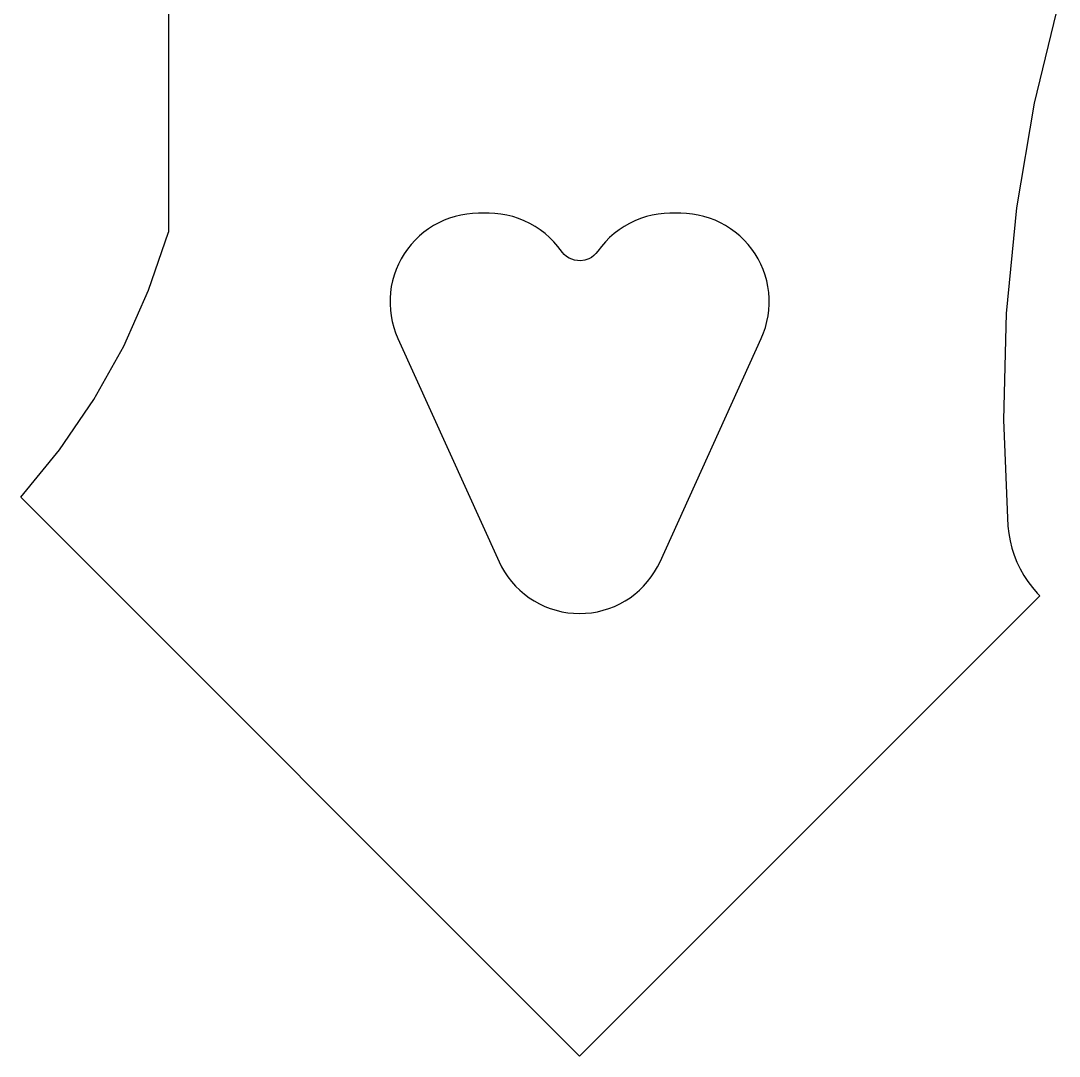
# Model space of a CAD drawing. Header units: metres. Extents: x 14 to 46, y 3 to 132.
# Drawn here: x 18.06 to 34.49, y 2.91 to 19.28 of the extents above; entities that cross this region are included whole.
import ezdxf

# ---------------------------------------------------------------- set-up
doc = ezdxf.new("R2010")
doc.units = ezdxf.units.M

msp = doc.modelspace()

# ---------------------------------------------------------------- linework, layer by layer
at = {"layer": 'Arm#1'}
for p, q in [((20.401, 42.518), (20.399, 15.942)), ((34.489, 19.617), (34.094, 17.984)), ((34.094, 17.984), (33.814, 16.327)), ((33.814, 16.327), (33.651, 14.654)), ((24.76, 16.13), (24.675, 16.091)), ((24.76, 16.13, -4), (24.675, 16.091, -4)), ((24.76, 16.13), (24.675, 16.091)), ((24.847, 16.163), (24.76, 16.13)), ((24.847, 16.163, -4), (24.76, 16.13, -4)), ((24.847, 16.163), (24.76, 16.13)), ((24.76, 16.13, -4), (24.76, 16.13)), ((24.936, 16.191), (24.847, 16.163)), ((24.936, 16.191, -4), (24.847, 16.163, -4)), ((24.936, 16.191), (24.847, 16.163)), ((24.847, 16.163, -4), (24.847, 16.163)), ((25.027, 16.212), (24.936, 16.191)), ((25.027, 16.212, -4), (24.936, 16.191, -4)), ((25.027, 16.212), (24.936, 16.191)), ((24.936, 16.191, -4), (24.936, 16.191)), ((25.119, 16.228), (25.027, 16.212)), ((25.119, 16.228, -4), (25.027, 16.212, -4)), ((25.119, 16.228), (25.027, 16.212)), ((25.027, 16.212, -4), (25.027, 16.212)), ((25.211, 16.237), (25.119, 16.228)), ((25.211, 16.237, -4), (25.119, 16.228, -4)), ((25.211, 16.237), (25.119, 16.228)), ((25.119, 16.228, -4), (25.119, 16.228)), ((25.304, 16.24), (25.211, 16.237)), ((25.304, 16.24), (25.211, 16.237)), ((25.304, 16.24, -4), (25.211, 16.237, -4)), ((25.211, 16.237, -4), (25.211, 16.237)), ((25.474, 16.24), (25.304, 16.24)), ((25.304, 16.24, -4), (25.304, 16.24)), ((25.474, 16.24), (25.304, 16.24)), ((25.474, 16.24, -4), (25.304, 16.24, -4)), ((25.563, 16.237), (25.474, 16.24)), ((25.474, 16.24, -4), (25.474, 16.24)), ((25.563, 16.237, -4), (25.474, 16.24, -4)), ((25.563, 16.237), (25.474, 16.24)), ((25.659, 16.227), (25.563, 16.237)), ((25.659, 16.227), (25.563, 16.237)), ((25.659, 16.227, -4), (25.563, 16.237, -4)), ((25.563, 16.237, -4), (25.563, 16.237)), ((25.754, 16.211), (25.659, 16.227)), ((25.659, 16.227, -4), (25.659, 16.227)), ((25.754, 16.211), (25.659, 16.227)), ((25.754, 16.211, -4), (25.659, 16.227, -4)), ((25.847, 16.188), (25.754, 16.211)), ((25.754, 16.211, -4), (25.754, 16.211)), ((25.847, 16.188), (25.754, 16.211)), ((25.847, 16.188, -4), (25.754, 16.211, -4)), ((25.939, 16.158), (25.847, 16.188)), ((25.847, 16.188, -4), (25.847, 16.188)), ((25.939, 16.158, -4), (25.847, 16.188, -4)), ((25.939, 16.158), (25.847, 16.188)), ((26.028, 16.123), (25.939, 16.158)), ((26.028, 16.123, -4), (25.939, 16.158, -4)), ((26.028, 16.123), (25.939, 16.158)), ((25.939, 16.158, -4), (25.939, 16.158)), ((26.115, 16.081), (26.028, 16.123)), ((26.115, 16.081, -4), (26.028, 16.123, -4)), ((26.115, 16.081), (26.028, 16.123)), ((26.028, 16.123, -4), (26.028, 16.123)), ((27.778, 16.123), (27.691, 16.081)), ((27.778, 16.123), (27.691, 16.081)), ((27.778, 16.123, -4), (27.691, 16.081, -4)), ((27.867, 16.158), (27.778, 16.123)), ((27.867, 16.158, -4), (27.778, 16.123, -4)), ((27.867, 16.158), (27.778, 16.123)), ((27.778, 16.123, -4), (27.778, 16.123)), ((27.959, 16.188), (27.867, 16.158)), ((27.959, 16.188, -4), (27.867, 16.158, -4)), ((27.959, 16.188), (27.867, 16.158)), ((27.867, 16.158, -4), (27.867, 16.158)), ((28.053, 16.211), (27.959, 16.188)), ((28.053, 16.211, -4), (27.959, 16.188, -4)), ((28.053, 16.211), (27.959, 16.188)), ((27.959, 16.188, -4), (27.959, 16.188)), ((28.147, 16.227), (28.053, 16.211)), ((28.147, 16.227, -4), (28.053, 16.211, -4)), ((28.147, 16.227), (28.053, 16.211)), ((28.053, 16.211, -4), (28.053, 16.211)), ((28.243, 16.237), (28.147, 16.227)), ((28.243, 16.237, -4), (28.147, 16.227, -4)), ((28.243, 16.237), (28.147, 16.227)), ((28.147, 16.227, -4), (28.147, 16.227)), ((28.332, 16.24), (28.243, 16.237)), ((28.332, 16.24, -4), (28.243, 16.237, -4)), ((28.332, 16.24), (28.243, 16.237)), ((28.243, 16.237, -4), (28.243, 16.237)), ((28.502, 16.24), (28.332, 16.24)), ((28.332, 16.24, -4), (28.332, 16.24)), ((28.502, 16.24, -4), (28.332, 16.24, -4)), ((28.502, 16.24), (28.332, 16.24)), ((28.595, 16.237), (28.502, 16.24)), ((28.595, 16.237, -4), (28.502, 16.24, -4)), ((28.595, 16.237), (28.502, 16.24)), ((28.502, 16.24, -4), (28.502, 16.24)), ((28.688, 16.228), (28.595, 16.237)), ((28.595, 16.237, -4), (28.595, 16.237)), ((28.688, 16.228, -4), (28.595, 16.237, -4)), ((28.688, 16.228), (28.595, 16.237)), ((28.78, 16.212), (28.688, 16.228)), ((28.688, 16.228, -4), (28.688, 16.228)), ((28.78, 16.212, -4), (28.688, 16.228, -4)), ((28.78, 16.212), (28.688, 16.228)), ((28.87, 16.191), (28.78, 16.212)), ((28.87, 16.191, -4), (28.78, 16.212, -4)), ((28.87, 16.191), (28.78, 16.212)), ((28.78, 16.212, -4), (28.78, 16.212)), ((28.959, 16.163), (28.87, 16.191)), ((28.87, 16.191, -4), (28.87, 16.191)), ((28.959, 16.163, -4), (28.87, 16.191, -4)), ((28.959, 16.163), (28.87, 16.191)), ((29.046, 16.13), (28.959, 16.163)), ((29.046, 16.13, -4), (28.959, 16.163, -4)), ((29.046, 16.13), (28.959, 16.163)), ((28.959, 16.163, -4), (28.959, 16.163)), ((29.131, 16.091), (29.046, 16.13)), ((29.046, 16.13, -4), (29.046, 16.13)), ((29.131, 16.091, -4), (29.046, 16.13, -4)), ((29.131, 16.091), (29.046, 16.13)), ((20.087, 15.026), (20.399, 15.942)), ((24.44, 15.941), (24.369, 15.882)), ((24.44, 15.941, -4), (24.369, 15.882, -4)), ((24.44, 15.941), (24.369, 15.882)), ((24.515, 15.997), (24.44, 15.941)), ((24.515, 15.997), (24.44, 15.941)), ((24.515, 15.997, -4), (24.44, 15.941, -4)), ((24.44, 15.941, -4), (24.44, 15.941)), ((24.594, 16.046), (24.515, 15.997)), ((24.594, 16.046, -4), (24.515, 15.997, -4)), ((24.594, 16.046), (24.515, 15.997)), ((24.515, 15.997, -4), (24.515, 15.997)), ((24.675, 16.091), (24.594, 16.046)), ((24.675, 16.091), (24.594, 16.046)), ((24.675, 16.091, -4), (24.594, 16.046, -4)), ((24.594, 16.046, -4), (24.594, 16.046)), ((24.675, 16.091, -4), (24.675, 16.091)), ((26.199, 16.034), (26.115, 16.081)), ((26.199, 16.034, -4), (26.115, 16.081, -4)), ((26.115, 16.081, -4), (26.115, 16.081)), ((26.199, 16.034), (26.115, 16.081)), ((26.279, 15.981), (26.199, 16.034)), ((26.279, 15.981, -4), (26.199, 16.034, -4)), ((26.199, 16.034, -4), (26.199, 16.034)), ((26.279, 15.981), (26.199, 16.034)), ((26.356, 15.922), (26.279, 15.981)), ((26.279, 15.981, -4), (26.279, 15.981)), ((26.356, 15.922, -4), (26.279, 15.981, -4)), ((26.356, 15.922), (26.279, 15.981)), ((27.527, 15.981), (27.451, 15.922)), ((27.527, 15.981, -4), (27.451, 15.922, -4)), ((27.527, 15.981), (27.451, 15.922)), ((27.607, 16.034), (27.527, 15.981)), ((27.607, 16.034), (27.527, 15.981)), ((27.607, 16.034, -4), (27.527, 15.981, -4)), ((27.527, 15.981, -4), (27.527, 15.981)), ((27.691, 16.081), (27.607, 16.034)), ((27.691, 16.081), (27.607, 16.034)), ((27.691, 16.081, -4), (27.607, 16.034, -4)), ((27.607, 16.034, -4), (27.607, 16.034)), ((27.691, 16.081, -4), (27.691, 16.081)), ((29.213, 16.046), (29.131, 16.091)), ((29.213, 16.046, -4), (29.131, 16.091, -4)), ((29.213, 16.046), (29.131, 16.091)), ((29.131, 16.091, -4), (29.131, 16.091)), ((29.291, 15.997), (29.213, 16.046)), ((29.213, 16.046, -4), (29.213, 16.046)), ((29.291, 15.997, -4), (29.213, 16.046, -4)), ((29.291, 15.997), (29.213, 16.046)), ((29.366, 15.941), (29.291, 15.997)), ((29.366, 15.941, -4), (29.291, 15.997, -4)), ((29.366, 15.941), (29.291, 15.997)), ((29.291, 15.997, -4), (29.291, 15.997)), ((29.438, 15.882), (29.366, 15.941)), ((29.438, 15.882, -4), (29.366, 15.941, -4)), ((29.366, 15.941, -4), (29.366, 15.941)), ((29.438, 15.882), (29.366, 15.941)), ((24.301, 15.817), (24.239, 15.748)), ((24.301, 15.817, -4), (24.239, 15.748, -4)), ((24.301, 15.817), (24.239, 15.748)), ((24.369, 15.882), (24.301, 15.817)), ((24.369, 15.882, -4), (24.301, 15.817, -4)), ((24.369, 15.882), (24.301, 15.817)), ((24.301, 15.817, -4), (24.301, 15.817)), ((24.369, 15.882, -4), (24.369, 15.882)), ((26.428, 15.859), (26.356, 15.922)), ((26.428, 15.859, -4), (26.356, 15.922, -4)), ((26.428, 15.859), (26.356, 15.922)), ((26.356, 15.922, -4), (26.356, 15.922)), ((26.496, 15.79), (26.428, 15.859)), ((26.496, 15.79, -4), (26.428, 15.859, -4)), ((26.496, 15.79), (26.428, 15.859)), ((26.428, 15.859, -4), (26.428, 15.859)), ((26.559, 15.717), (26.496, 15.79)), ((26.496, 15.79, -4), (26.496, 15.79)), ((26.559, 15.717), (26.496, 15.79)), ((26.559, 15.717, -4), (26.496, 15.79, -4)), ((27.311, 15.79), (27.248, 15.717)), ((27.311, 15.79, -4), (27.248, 15.717, -4)), ((27.311, 15.79), (27.248, 15.717)), ((27.378, 15.859), (27.311, 15.79)), ((27.378, 15.859, -4), (27.311, 15.79, -4)), ((27.378, 15.859), (27.311, 15.79)), ((27.311, 15.79, -4), (27.311, 15.79)), ((27.451, 15.922), (27.378, 15.859)), ((27.451, 15.922), (27.378, 15.859)), ((27.451, 15.922, -4), (27.378, 15.859, -4)), ((27.378, 15.859, -4), (27.378, 15.859)), ((27.451, 15.922, -4), (27.451, 15.922)), ((29.505, 15.817), (29.438, 15.882)), ((29.438, 15.882, -4), (29.438, 15.882)), ((29.505, 15.817, -4), (29.438, 15.882, -4)), ((29.505, 15.817), (29.438, 15.882)), ((29.568, 15.748), (29.505, 15.817)), ((29.568, 15.748, -4), (29.505, 15.817, -4)), ((29.568, 15.748), (29.505, 15.817)), ((29.505, 15.817, -4), (29.505, 15.817)), ((24.181, 15.675), (24.128, 15.599)), ((24.181, 15.675, -4), (24.128, 15.599, -4)), ((24.181, 15.675), (24.128, 15.599)), ((24.239, 15.748), (24.181, 15.675)), ((24.239, 15.748, -4), (24.181, 15.675, -4)), ((24.239, 15.748), (24.181, 15.675)), ((24.181, 15.675, -4), (24.181, 15.675)), ((24.239, 15.748, -4), (24.239, 15.748)), ((26.63, 15.622), (26.559, 15.717)), ((26.63, 15.622, -4), (26.559, 15.717, -4)), ((26.63, 15.622), (26.559, 15.717)), ((26.559, 15.717, -4), (26.559, 15.717)), ((26.661, 15.587), (26.63, 15.622)), ((26.63, 15.622, -4), (26.63, 15.622)), ((26.661, 15.587, -4), (26.63, 15.622, -4)), ((26.661, 15.587), (26.63, 15.622)), ((27.161, 15.604), (27.128, 15.572)), ((27.161, 15.604, -4), (27.128, 15.572, -4)), ((27.161, 15.604), (27.128, 15.572)), ((27.19, 15.64), (27.161, 15.604)), ((27.19, 15.64, -4), (27.161, 15.604, -4)), ((27.19, 15.64), (27.161, 15.604)), ((27.161, 15.604, -4), (27.161, 15.604)), ((27.248, 15.717), (27.19, 15.64)), ((27.248, 15.717, -4), (27.19, 15.64, -4)), ((27.248, 15.717), (27.19, 15.64)), ((27.19, 15.64, -4), (27.19, 15.64)), ((27.248, 15.717, -4), (27.248, 15.717)), ((29.626, 15.675), (29.568, 15.748)), ((29.568, 15.748, -4), (29.568, 15.748)), ((29.626, 15.675, -4), (29.568, 15.748, -4)), ((29.626, 15.675), (29.568, 15.748)), ((29.679, 15.599), (29.626, 15.675)), ((29.679, 15.599, -4), (29.626, 15.675, -4)), ((29.679, 15.599), (29.626, 15.675)), ((29.626, 15.675, -4), (29.626, 15.675)), ((24.08, 15.519), (24.037, 15.436)), ((24.08, 15.519), (24.037, 15.436)), ((24.08, 15.519, -4), (24.037, 15.436, -4)), ((24.128, 15.599), (24.08, 15.519)), ((24.128, 15.599, -4), (24.08, 15.519, -4)), ((24.128, 15.599), (24.08, 15.519)), ((24.08, 15.519, -4), (24.08, 15.519)), ((24.128, 15.599, -4), (24.128, 15.599)), ((26.697, 15.557), (26.661, 15.587)), ((26.697, 15.557, -4), (26.661, 15.587, -4)), ((26.697, 15.557), (26.661, 15.587)), ((26.661, 15.587, -4), (26.661, 15.587)), ((26.736, 15.533), (26.697, 15.557)), ((26.697, 15.557, -4), (26.697, 15.557)), ((26.736, 15.533, -4), (26.697, 15.557, -4)), ((26.736, 15.533), (26.697, 15.557)), ((26.778, 15.513), (26.736, 15.533)), ((26.778, 15.513, -4), (26.736, 15.533, -4)), ((26.778, 15.513), (26.736, 15.533)), ((26.736, 15.533, -4), (26.736, 15.533)), ((26.823, 15.5), (26.778, 15.513)), ((26.778, 15.513, -4), (26.778, 15.513)), ((26.823, 15.5), (26.778, 15.513)), ((26.823, 15.5, -4), (26.778, 15.513, -4)), ((26.868, 15.492), (26.823, 15.5)), ((26.823, 15.5, -4), (26.823, 15.5)), ((26.868, 15.492, -4), (26.823, 15.5, -4)), ((26.868, 15.492), (26.823, 15.5)), ((26.915, 15.49), (26.868, 15.492)), ((26.915, 15.49, -4), (26.868, 15.492, -4)), ((26.868, 15.492, -4), (26.868, 15.492)), ((26.915, 15.49), (26.868, 15.492)), ((26.984, 15.5), (26.915, 15.49)), ((26.984, 15.5, -4), (26.915, 15.49, -4)), ((26.984, 15.5), (26.915, 15.49)), ((26.915, 15.49, -4), (26.915, 15.49)), ((27.05, 15.522), (26.984, 15.5)), ((27.05, 15.522, -4), (26.984, 15.5, -4)), ((27.05, 15.522), (26.984, 15.5)), ((26.984, 15.5, -4), (26.984, 15.5)), ((27.09, 15.544), (27.05, 15.522)), ((27.09, 15.544, -4), (27.05, 15.522, -4)), ((27.09, 15.544), (27.05, 15.522)), ((27.05, 15.522, -4), (27.05, 15.522)), ((27.128, 15.572), (27.09, 15.544)), ((27.128, 15.572), (27.09, 15.544)), ((27.128, 15.572, -4), (27.09, 15.544, -4)), ((27.09, 15.544, -4), (27.09, 15.544)), ((27.128, 15.572, -4), (27.128, 15.572)), ((29.726, 15.519), (29.679, 15.599)), ((29.726, 15.519, -4), (29.679, 15.599, -4)), ((29.726, 15.519), (29.679, 15.599)), ((29.679, 15.599, -4), (29.679, 15.599)), ((29.769, 15.436), (29.726, 15.519)), ((29.726, 15.519, -4), (29.726, 15.519)), ((29.769, 15.436, -4), (29.726, 15.519, -4)), ((29.769, 15.436), (29.726, 15.519)), ((24.001, 15.35), (23.97, 15.263)), ((24.001, 15.35, -4), (23.97, 15.263, -4)), ((24.001, 15.35), (23.97, 15.263)), ((24.037, 15.436), (24.001, 15.35)), ((24.037, 15.436, -4), (24.001, 15.35, -4)), ((24.037, 15.436), (24.001, 15.35)), ((24.001, 15.35, -4), (24.001, 15.35)), ((24.037, 15.436, -4), (24.037, 15.436)), ((29.806, 15.35), (29.769, 15.436)), ((29.806, 15.35, -4), (29.769, 15.436, -4)), ((29.806, 15.35), (29.769, 15.436)), ((29.769, 15.436, -4), (29.769, 15.436)), ((29.837, 15.263), (29.806, 15.35)), ((29.837, 15.263, -4), (29.806, 15.35, -4)), ((29.837, 15.263), (29.806, 15.35)), ((29.806, 15.35, -4), (29.806, 15.35)), ((23.944, 15.173), (23.925, 15.082)), ((23.944, 15.173), (23.925, 15.082)), ((23.944, 15.173, -4), (23.925, 15.082, -4)), ((23.97, 15.263), (23.944, 15.173)), ((23.97, 15.263, -4), (23.944, 15.173, -4)), ((23.97, 15.263), (23.944, 15.173)), ((23.944, 15.173, -4), (23.944, 15.173)), ((23.97, 15.263, -4), (23.97, 15.263)), ((29.862, 15.173), (29.837, 15.263)), ((29.837, 15.263, -4), (29.837, 15.263)), ((29.862, 15.173, -4), (29.837, 15.263, -4)), ((29.862, 15.173), (29.837, 15.263)), ((29.881, 15.082), (29.862, 15.173)), ((29.862, 15.173, -4), (29.862, 15.173)), ((29.881, 15.082, -4), (29.862, 15.173, -4)), ((29.881, 15.082), (29.862, 15.173)), ((19.694, 14.142), (20.087, 15.026)), ((23.912, 14.989), (23.905, 14.897)), ((23.912, 14.989, -4), (23.905, 14.897, -4)), ((23.912, 14.989), (23.905, 14.897)), ((23.925, 15.082), (23.912, 14.989)), ((23.925, 15.082, -4), (23.912, 14.989, -4)), ((23.925, 15.082), (23.912, 14.989)), ((23.912, 14.989, -4), (23.912, 14.989)), ((23.925, 15.082, -4), (23.925, 15.082)), ((29.894, 14.989), (29.881, 15.082)), ((29.881, 15.082, -4), (29.881, 15.082)), ((29.894, 14.989), (29.881, 15.082)), ((29.894, 14.989, -4), (29.881, 15.082, -4)), ((29.901, 14.897), (29.894, 14.989)), ((29.894, 14.989, -4), (29.894, 14.989)), ((29.901, 14.897, -4), (29.894, 14.989, -4)), ((29.901, 14.897), (29.894, 14.989)), ((23.905, 14.897), (23.905, 14.803)), ((23.905, 14.897, -4), (23.905, 14.803, -4)), ((23.905, 14.897, -4), (23.905, 14.897)), ((23.905, 14.897), (23.905, 14.803)), ((23.905, 14.803), (23.91, 14.71)), ((23.905, 14.803, -4), (23.905, 14.803)), ((23.905, 14.803, -4), (23.91, 14.71, -4)), ((23.905, 14.803), (23.91, 14.71)), ((29.896, 14.71), (29.902, 14.803)), ((29.896, 14.71, -4), (29.902, 14.803, -4)), ((29.896, 14.71), (29.902, 14.803)), ((29.902, 14.803), (29.901, 14.897)), ((29.901, 14.897, -4), (29.901, 14.897)), ((29.902, 14.803, -4), (29.901, 14.897, -4)), ((29.902, 14.803), (29.901, 14.897)), ((29.902, 14.803, -4), (29.902, 14.803)), ((23.91, 14.71), (23.922, 14.618)), ((23.91, 14.71, -4), (23.91, 14.71)), ((23.91, 14.71, -4), (23.922, 14.618, -4)), ((23.91, 14.71), (23.922, 14.618)), ((23.922, 14.618), (23.94, 14.527)), ((23.922, 14.618, -4), (23.922, 14.618)), ((23.922, 14.618), (23.94, 14.527)), ((23.922, 14.618, -4), (23.94, 14.527, -4)), ((29.866, 14.527), (29.884, 14.618)), ((29.866, 14.527, -4), (29.884, 14.618, -4)), ((29.866, 14.527), (29.884, 14.618)), ((29.884, 14.618), (29.896, 14.71)), ((29.884, 14.618), (29.896, 14.71)), ((29.884, 14.618, -4), (29.896, 14.71, -4)), ((29.884, 14.618, -4), (29.884, 14.618)), ((29.896, 14.71, -4), (29.896, 14.71)), ((33.651, 14.654), (33.605, 12.974)), ((23.94, 14.527), (23.964, 14.437)), ((23.94, 14.527, -4), (23.94, 14.527)), ((23.94, 14.527), (23.964, 14.437)), ((23.94, 14.527, -4), (23.964, 14.437, -4)), ((29.843, 14.437), (29.866, 14.527)), ((29.843, 14.437), (29.866, 14.527)), ((29.843, 14.437, -4), (29.866, 14.527, -4)), ((29.866, 14.527, -4), (29.866, 14.527)), ((23.964, 14.437), (23.994, 14.348)), ((23.964, 14.437, -4), (23.964, 14.437)), ((23.964, 14.437), (23.994, 14.348)), ((23.964, 14.437, -4), (23.994, 14.348, -4)), ((23.994, 14.348), (24.029, 14.262)), ((23.994, 14.348, -4), (24.029, 14.262, -4)), ((23.994, 14.348, -4), (23.994, 14.348)), ((23.994, 14.348), (24.029, 14.262)), ((29.777, 14.262), (29.813, 14.348)), ((29.777, 14.262), (29.813, 14.348)), ((29.777, 14.262, -4), (29.813, 14.348, -4)), ((29.813, 14.348), (29.843, 14.437)), ((29.813, 14.348, -4), (29.843, 14.437, -4)), ((29.813, 14.348), (29.843, 14.437)), ((29.813, 14.348, -4), (29.813, 14.348)), ((29.843, 14.437, -4), (29.843, 14.437)), ((19.223, 13.297), (19.694, 14.142)), ((24.029, 14.262), (25.629, 10.732)), ((24.029, 14.262, -4), (24.029, 14.262)), ((24.029, 14.262, -4), (25.629, 10.732, -4)), ((24.029, 14.262), (25.629, 10.732)), ((28.177, 10.732), (29.777, 14.262)), ((28.177, 10.732, -4), (29.777, 14.262, -4)), ((28.177, 10.732), (29.777, 14.262)), ((29.777, 14.262, -4), (29.777, 14.262)), ((18.679, 12.498), (19.223, 13.297)), ((33.605, 12.974), (33.676, 11.295)), ((18.065, 11.751), (18.679, 12.498)), ((18.065, 11.751), (26.903, 2.912)), ((33.676, 11.295), (33.689, 11.177)), ((33.689, 11.177), (33.71, 11.061)), ((33.71, 11.061), (33.738, 10.947)), ((33.738, 10.947), (33.775, 10.835)), ((25.629, 10.732), (25.67, 10.65)), ((25.629, 10.732, -4), (25.629, 10.732)), ((25.629, 10.732, -4), (25.67, 10.65, -4)), ((25.629, 10.732), (25.67, 10.65)), ((28.137, 10.65), (28.177, 10.732)), ((28.137, 10.65, -4), (28.177, 10.732, -4)), ((28.137, 10.65), (28.177, 10.732)), ((28.177, 10.732, -4), (28.177, 10.732)), ((33.775, 10.835), (33.819, 10.725)), ((33.819, 10.725), (33.87, 10.619)), ((25.67, 10.65), (25.717, 10.569)), ((25.67, 10.65, -4), (25.67, 10.65)), ((25.67, 10.65), (25.717, 10.569)), ((25.67, 10.65, -4), (25.717, 10.569, -4)), ((25.717, 10.569), (25.77, 10.49)), ((25.717, 10.569, -4), (25.77, 10.49, -4)), ((25.717, 10.569, -4), (25.717, 10.569)), ((25.717, 10.569), (25.77, 10.49)), ((28.036, 10.49), (28.089, 10.569)), ((28.036, 10.49), (28.089, 10.569)), ((28.036, 10.49, -4), (28.089, 10.569, -4)), ((28.089, 10.569), (28.137, 10.65)), ((28.089, 10.569, -4), (28.137, 10.65, -4)), ((28.089, 10.569), (28.137, 10.65)), ((28.089, 10.569, -4), (28.089, 10.569)), ((28.137, 10.65, -4), (28.137, 10.65)), ((33.87, 10.619), (33.928, 10.516)), ((33.928, 10.516), (33.993, 10.418)), ((25.77, 10.49), (25.828, 10.416)), ((25.77, 10.49, -4), (25.77, 10.49)), ((25.77, 10.49), (25.828, 10.416)), ((25.77, 10.49, -4), (25.828, 10.416, -4)), ((25.828, 10.416), (25.891, 10.346)), ((25.828, 10.416, -4), (25.891, 10.346, -4)), ((25.828, 10.416, -4), (25.828, 10.416)), ((25.828, 10.416), (25.891, 10.346)), ((27.916, 10.346), (27.978, 10.416)), ((27.916, 10.346, -4), (27.978, 10.416, -4)), ((27.916, 10.346), (27.978, 10.416)), ((27.978, 10.416), (28.036, 10.49)), ((27.978, 10.416), (28.036, 10.49)), ((27.978, 10.416, -4), (28.036, 10.49, -4)), ((27.978, 10.416, -4), (27.978, 10.416)), ((28.036, 10.49, -4), (28.036, 10.49)), ((33.993, 10.418), (34.064, 10.324)), ((25.891, 10.346), (25.958, 10.28)), ((25.891, 10.346, -4), (25.891, 10.346)), ((25.891, 10.346, -4), (25.958, 10.28, -4)), ((25.891, 10.346), (25.958, 10.28)), ((25.958, 10.28), (26.03, 10.218)), ((25.958, 10.28, -4), (26.03, 10.218, -4)), ((25.958, 10.28), (26.03, 10.218)), ((25.958, 10.28, -4), (25.958, 10.28)), ((26.03, 10.218), (26.105, 10.162)), ((26.03, 10.218, -4), (26.03, 10.218)), ((26.03, 10.218, -4), (26.105, 10.162, -4)), ((26.03, 10.218), (26.105, 10.162)), ((34.184, 10.193), (26.903, 2.912)), ((27.701, 10.162), (27.777, 10.218)), ((27.701, 10.162, -4), (27.777, 10.218, -4)), ((27.701, 10.162), (27.777, 10.218)), ((27.777, 10.218), (27.848, 10.28)), ((27.777, 10.218), (27.848, 10.28)), ((27.777, 10.218, -4), (27.848, 10.28, -4)), ((27.777, 10.218, -4), (27.777, 10.218)), ((27.848, 10.28), (27.916, 10.346)), ((27.848, 10.28), (27.916, 10.346)), ((27.848, 10.28, -4), (27.916, 10.346, -4)), ((27.848, 10.28, -4), (27.848, 10.28)), ((27.916, 10.346, -4), (27.916, 10.346)), ((34.064, 10.324), (34.142, 10.235)), ((34.142, 10.235), (34.184, 10.193)), ((26.105, 10.162), (26.185, 10.111)), ((26.105, 10.162, -4), (26.105, 10.162)), ((26.105, 10.162, -4), (26.185, 10.111, -4)), ((26.105, 10.162), (26.185, 10.111)), ((26.185, 10.111), (26.267, 10.065)), ((26.185, 10.111), (26.267, 10.065)), ((26.185, 10.111, -4), (26.267, 10.065, -4)), ((26.185, 10.111, -4), (26.185, 10.111)), ((26.267, 10.065), (26.352, 10.025)), ((26.267, 10.065), (26.352, 10.025)), ((26.267, 10.065, -4), (26.352, 10.025, -4)), ((26.267, 10.065, -4), (26.267, 10.065)), ((26.352, 10.025), (26.44, 9.991)), ((26.352, 10.025, -4), (26.352, 10.025)), ((26.352, 10.025, -4), (26.44, 9.991, -4)), ((26.352, 10.025), (26.44, 9.991)), ((27.366, 9.991), (27.454, 10.025)), ((27.366, 9.991, -4), (27.454, 10.025, -4)), ((27.366, 9.991), (27.454, 10.025)), ((27.454, 10.025), (27.539, 10.065)), ((27.454, 10.025, -4), (27.539, 10.065, -4)), ((27.454, 10.025), (27.539, 10.065)), ((27.454, 10.025, -4), (27.454, 10.025)), ((27.539, 10.065), (27.622, 10.111)), ((27.539, 10.065, -4), (27.622, 10.111, -4)), ((27.539, 10.065), (27.622, 10.111)), ((27.539, 10.065, -4), (27.539, 10.065)), ((27.622, 10.111), (27.701, 10.162)), ((27.622, 10.111, -4), (27.701, 10.162, -4)), ((27.622, 10.111), (27.701, 10.162)), ((27.622, 10.111, -4), (27.622, 10.111)), ((27.701, 10.162, -4), (27.701, 10.162)), ((26.44, 9.991), (26.53, 9.963)), ((26.44, 9.991, -4), (26.44, 9.991)), ((26.44, 9.991), (26.53, 9.963)), ((26.44, 9.991, -4), (26.53, 9.963, -4)), ((26.53, 9.963), (26.622, 9.941)), ((26.53, 9.963, -4), (26.53, 9.963)), ((26.53, 9.963), (26.622, 9.941)), ((26.53, 9.963, -4), (26.622, 9.941, -4)), ((26.622, 9.941), (26.715, 9.925)), ((26.622, 9.941), (26.715, 9.925)), ((26.622, 9.941, -4), (26.715, 9.925, -4)), ((26.622, 9.941, -4), (26.622, 9.941)), ((26.715, 9.925), (26.809, 9.916)), ((26.715, 9.925, -4), (26.809, 9.916, -4)), ((26.715, 9.925, -4), (26.715, 9.925)), ((26.715, 9.925), (26.809, 9.916)), ((26.809, 9.916), (26.903, 9.912)), ((26.809, 9.916, -4), (26.903, 9.912, -4)), ((26.809, 9.916), (26.903, 9.912)), ((26.809, 9.916, -4), (26.809, 9.916)), ((26.903, 9.912), (26.997, 9.916)), ((26.903, 9.912, -4), (26.997, 9.916, -4)), ((26.903, 9.912), (26.997, 9.916)), ((26.903, 9.912, -4), (26.903, 9.912)), ((26.997, 9.916), (27.091, 9.925)), ((26.997, 9.916, -4), (27.091, 9.925, -4)), ((26.997, 9.916), (27.091, 9.925)), ((26.997, 9.916, -4), (26.997, 9.916)), ((27.091, 9.925), (27.184, 9.941)), ((27.091, 9.925), (27.184, 9.941)), ((27.091, 9.925, -4), (27.184, 9.941, -4)), ((27.091, 9.925, -4), (27.091, 9.925)), ((27.184, 9.941), (27.276, 9.963)), ((27.184, 9.941), (27.276, 9.963)), ((27.184, 9.941, -4), (27.276, 9.963, -4)), ((27.184, 9.941, -4), (27.184, 9.941)), ((27.276, 9.963), (27.366, 9.991)), ((27.276, 9.963, -4), (27.366, 9.991, -4)), ((27.276, 9.963), (27.366, 9.991)), ((27.276, 9.963, -4), (27.276, 9.963)), ((27.366, 9.991, -4), (27.366, 9.991))]:
    msp.add_line(p, q, dxfattribs=at)

doc.saveas('drawing.dxf')
